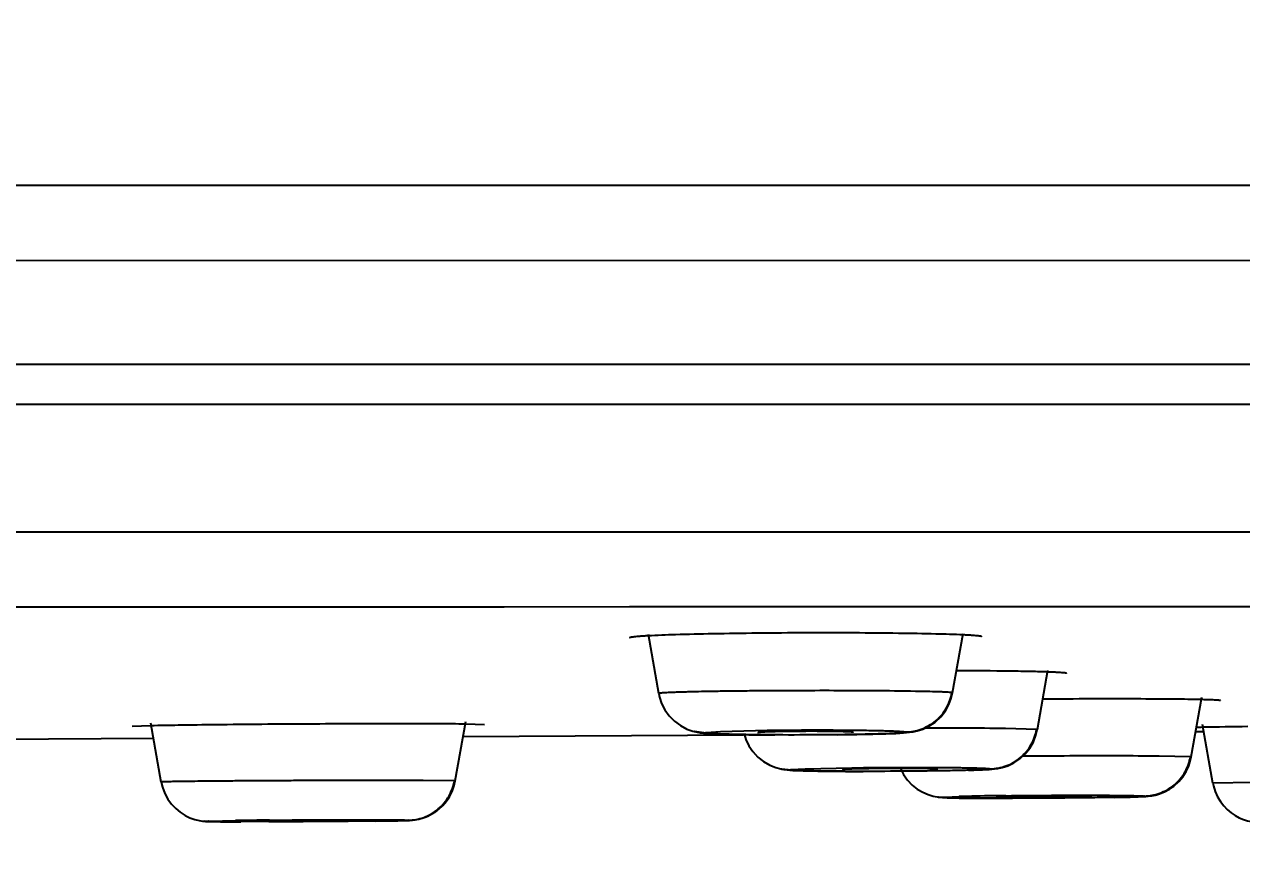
# Model space of a CAD drawing. Header units: millimetres. Extents: x 1236 to 1656, y -100 to 494.
# Drawn here: x 1386.213 to 1388.771, y 390.348 to 392.129 of the extents above; entities that cross this region are included whole.
import ezdxf

# ---------------------------------------------------------------- set-up
doc = ezdxf.new("R2010")
doc.units = ezdxf.units.MM
doc.header["$LTSCALE"] = 0.1
doc.layers.add('DIM', color=3, linetype='Continuous')
doc.styles.get("Standard").update_dxf_attribs({"font": 'arial.ttf'})
doc.dimstyles.new('ISO-25', dxfattribs={"dimtxt": 2.5, "dimasz": 2.5, "dimexe": 1.25, "dimexo": 0.625, "dimtad": 1, "dimlfac": 5, "dimtxsty": 'Standard', "dimcen": 2.5, "dimadec": 0, "dimazin": 0, "dimtfac": 1, "dimtmove": 0, "dimatfit": 3, "dimfxl": 0, "dimarcsym": 0})

# ---------------------------------------------------------------- blocks, each defined once
blk = doc.blocks.new('*D46')
at = {"layer": 'Defpoints', "color": 0}
for p in [(1353.4582, 391.7923), (1406.9365, 391.792), (1406.9365, 381.2448)]:
    blk.add_point(p, dxfattribs=at)
at = {"layer": 'DIM', "color": 0, "lineweight": -2}
for p, q in [((1353.4582, 391.1673), (1353.4582, 379.9948)), ((1406.9365, 391.167), (1406.9365, 379.9948)), ((1355.9582, 381.2448), (1404.4365, 381.2448))]:
    blk.add_line(p, q, dxfattribs=at)
at = {"layer": 'DIM', "color": 0}
for points in [[(1355.9582, 381.6614), (1355.9582, 380.8281), (1353.4582, 381.2448)], [(1404.4365, 381.6614), (1404.4365, 380.8281), (1406.9365, 381.2448)]]:
    blk.add_solid(points, dxfattribs=at)
at = {"layer": 'DIM', "color": 0, "insert": (1399.1948, 383.1462), "char_height": 2.5, "attachment_point": 5}
blk.add_mtext('267.5', dxfattribs=at)
blk = doc.blocks.new('*D55')
at = {"layer": 'Defpoints', "color": 0}
for p in [(1380.1973, 411.5298), (1432.6691, -43.8302), (1441.94, -43.8302)]:
    blk.add_point(p, dxfattribs=at)
at = {"layer": 'DIM', "color": 0, "lineweight": -2}
for p, q in [((1380.8223, 411.5298), (1443.19, 411.5298)), ((1441.94, 409.0298), (1441.94, -41.3302)), ((1433.2941, -43.8302), (1443.19, -43.8302))]:
    blk.add_line(p, q, dxfattribs=at)
at = {"layer": 'DIM', "color": 0}
for points in [[(1441.5233, 409.0298), (1442.3566, 409.0298), (1441.94, 411.5298)], [(1441.5233, -41.3302), (1442.3566, -41.3302), (1441.94, -43.8302)]]:
    blk.add_solid(points, dxfattribs=at)
at = {"layer": 'DIM', "color": 0, "insert": (1439.6762, 183.8498), "char_height": 2.5, "attachment_point": 5, "rotation": 90}
blk.add_mtext('(2280)', dxfattribs=at)

msp = doc.modelspace()

# ---------------------------------------------------------------- linework, layer by layer
for p, q in [((1390.09, 391.7902), (1380.1973, 391.7902)), ((1380.1973, 391.6337), (1389.8853, 391.6328)), ((1389.8708, 391.4143), (1380.1973, 391.4136)), ((1406.512, 391.3297), (1353.8824, 391.3297)), ((1380.1973, 391.0623), (1392.6474, 391.0623)), ((1384.6912, 390.9045), (1386.399, 390.9047)), ((1386.399, 390.9047), (1386.4197, 390.9047)), ((1386.4197, 390.9047), (1386.4399, 390.9047)), ((1386.4399, 390.9047), (1386.7094, 390.9047)), ((1386.7094, 390.9047), (1386.7354, 390.9047)), ((1386.7354, 390.9047), (1386.9095, 390.9047)), ((1386.9095, 390.9047), (1387.1804, 390.9047)), ((1387.1804, 390.9047), (1387.2213, 390.9047)), ((1387.2213, 390.9047), (1387.4851, 390.9048)), ((1387.4851, 390.9048), (1387.6004, 390.9048)), ((1387.6004, 390.9048), (1387.933, 390.9048)), ((1387.933, 390.9048), (1387.9669, 390.9048)), ((1387.9669, 390.9048), (1387.9868, 390.9048)), ((1387.9868, 390.9048), (1388.133, 390.9048)), ((1388.133, 390.9048), (1388.2253, 390.9048)), ((1388.2253, 390.9048), (1388.2563, 390.9049)), ((1388.2563, 390.9049), (1388.3993, 390.9049)), ((1388.3993, 390.9049), (1388.4563, 390.9049)), ((1388.4563, 390.9049), (1388.6299, 390.9049)), ((1388.6299, 390.9049), (1388.6503, 390.9049)), ((1388.6503, 390.9049), (1388.7273, 390.9049)), ((1388.7273, 390.9049), (1388.7682, 390.9049)), ((1388.7682, 390.9049), (1388.9196, 390.9049)), ((1387.5463, 390.7222), (1387.5244, 390.8461)), ((1388.1639, 390.7235), (1388.1859, 390.8483)), ((1387.485, 390.8391), (1387.4851, 390.8391)), ((1388.342, 390.6462), (1388.364, 390.7713)), ((1388.1612, 390.7123), (1388.1639, 390.7235)), ((1388.1639, 390.7235), (1388.1624, 390.724)), ((1388.1639, 390.7235), (1388.1639, 390.7235)), ((1388.6653, 390.5889), (1388.6874, 390.7142)), ((1386.4787, 390.6543), (1386.4396, 390.6526)), ((1386.5008, 390.5361), (1386.479, 390.6596)), ((1387.1185, 390.5384), (1387.1406, 390.6636)), ((1387.18, 390.6566), (1387.1407, 390.6579)), ((1387.6213, 390.6421), (1387.621, 390.6422)), ((1387.646, 390.6391), (1387.6213, 390.6421)), ((1387.6464, 390.6402), (1387.676, 390.6425)), ((1387.676, 390.6425), (1387.7744, 390.6449)), ((1388.3404, 390.6466), (1388.2751, 390.6486)), ((1388.3391, 390.6343), (1388.3419, 390.6462)), ((1388.3419, 390.6462), (1388.3404, 390.6466)), ((1388.6747, 390.6422), (1388.6919, 390.6423)), ((1388.7111, 390.5338), (1388.6893, 390.657)), ((1385.9179, 390.625), (1386.4846, 390.6282)), ((1387.135, 390.632), (1387.7244, 390.6354)), ((1388.6637, 390.5892), (1388.5982, 390.5905)), ((1387.854, 390.564), (1387.9523, 390.5661)), ((1388.6624, 390.5769), (1388.6653, 390.5889)), ((1388.6653, 390.5889), (1388.6637, 390.5892)), ((1387.1168, 390.5386), (1387.0512, 390.5393)), ((1387.8047, 390.5631), (1387.8041, 390.5632)), ((1387.8243, 390.5613), (1387.8047, 390.5631)), ((1387.8245, 390.5622), (1387.854, 390.564)), ((1387.1162, 390.5286), (1387.1184, 390.5384)), ((1387.1184, 390.5384), (1387.1168, 390.5386)), ((1388.7959, 390.535), (1388.7111, 390.5338)), ((1388.1341, 390.5044), (1388.1336, 390.5044)), ((1388.1478, 390.5035), (1388.1341, 390.5044)), ((1388.148, 390.5042), (1388.1773, 390.5056)), ((1388.5043, 390.5038), (1388.5165, 390.504)), ((1388.5792, 390.5069), (1388.5792, 390.5069)), ((1386.5924, 390.4536), (1386.592, 390.4536)), ((1386.6009, 390.4533), (1386.5924, 390.4536)), ((1386.601, 390.4537), (1386.5998, 390.4535)), ((1386.7267, 390.4525), (1386.6009, 390.4533)), ((1386.601, 390.4537), (1386.6571, 390.4551)), ((1386.6254, 390.4527), (1386.6376, 390.4526)), ((1386.6376, 390.4526), (1386.6517, 390.4525)), ((1386.6517, 390.4525), (1386.668, 390.4525)), ((1386.9513, 390.454), (1386.9738, 390.4543)), ((1386.9738, 390.4543), (1386.9867, 390.4545)), ((1386.9867, 390.4545), (1386.9979, 390.4548)), ((1386.9979, 390.4548), (1387.007, 390.455)), ((1387.0193, 390.4556), (1387.0206, 390.4557))]:
    msp.add_line(p, q)
for points in [[(1387.5463, 390.7222), (1387.548, 390.7145), (1387.5524, 390.7012), (1387.5591, 390.6879), (1387.5681, 390.6753), (1387.5793, 390.6639), (1387.5919, 390.6546), (1387.6054, 390.6475), (1387.6179, 390.643), (1387.621, 390.6422)], [(1388.1271, 390.6621), (1388.139, 390.6731), (1388.1487, 390.6855), (1388.1561, 390.6988), (1388.1612, 390.7123)], [(1387.6213, 390.6421), (1387.6242, 390.6414), (1387.633, 390.6398), (1387.6405, 390.6389), (1387.6472, 390.6383), (1387.6541, 390.6378), (1387.6621, 390.6374), (1387.6712, 390.637), (1387.6815, 390.6366)], [(1388.0234, 390.6375), (1388.0347, 390.6379), (1388.0445, 390.6384), (1388.053, 390.6388), (1388.0605, 390.6393), (1388.067, 390.6399), (1388.0735, 390.6406), (1388.0807, 390.6416), (1388.0895, 390.6435), (1388.1011, 390.6473), (1388.1141, 390.6534), (1388.1271, 390.6621)], [(1387.6815, 390.6366), (1387.6931, 390.6363), (1387.7059, 390.636)], [(1387.7059, 390.636), (1387.72, 390.6357), (1387.7355, 390.6355), (1387.7525, 390.6353), (1387.7708, 390.6351), (1387.7906, 390.635)], [(1387.7264, 390.6356), (1387.7296, 390.6254), (1387.7358, 390.6125), (1387.744, 390.6001), (1387.7545, 390.5887), (1387.7665, 390.579), (1387.7796, 390.5714)], [(1387.923, 390.6355), (1387.9433, 390.6357), (1387.9623, 390.636), (1387.9799, 390.6364), (1387.996, 390.6367)], [(1387.996, 390.6367), (1388.0105, 390.6371), (1388.0234, 390.6375)], [(1388.3051, 390.5848), (1388.3167, 390.5955), (1388.3263, 390.6076), (1388.3338, 390.6207), (1388.3391, 390.6343)], [(1387.7796, 390.5714), (1387.7922, 390.5663), (1387.8028, 390.5635), (1387.8041, 390.5632)], [(1388.0542, 390.5646), (1388.0543, 390.5643), (1388.0608, 390.5517), (1388.0691, 390.5401), (1388.0789, 390.5298), (1388.0897, 390.5213), (1388.1011, 390.5145), (1388.1123, 390.5096), (1388.1228, 390.5065), (1388.1315, 390.5048), (1388.1341, 390.5044)], [(1388.1976, 390.5608), (1388.2088, 390.5611), (1388.2186, 390.5615), (1388.227, 390.5618), (1388.2343, 390.5622), (1388.2406, 390.5626), (1388.2462, 390.563), (1388.252, 390.5636), (1388.2592, 390.5646), (1388.2681, 390.5665), (1388.2797, 390.5703), (1388.2925, 390.5764), (1388.3051, 390.5848)], [(1388.5792, 390.5069), (1388.5815, 390.5072), (1388.5894, 390.5088), (1388.5989, 390.5115), (1388.6093, 390.5157), (1388.6195, 390.5213), (1388.6296, 390.5284), (1388.639, 390.5371), (1388.6475, 390.5471), (1388.6546, 390.5583), (1388.6602, 390.5704), (1388.6641, 390.583), (1388.6653, 390.5889)], [(1388.6285, 390.5275), (1388.6397, 390.5378), (1388.6494, 390.55), (1388.6571, 390.5633), (1388.6624, 390.5769)], [(1387.8047, 390.5631), (1387.8091, 390.5624), (1387.8161, 390.5615), (1387.822, 390.5609), (1387.8279, 390.5606), (1387.8341, 390.5603), (1387.8413, 390.56), (1387.8495, 390.5597), (1387.8588, 390.5595), (1387.8693, 390.5593)], [(1387.8693, 390.5593), (1387.8808, 390.5591), (1387.8936, 390.5589)], [(1387.8936, 390.5589), (1387.9075, 390.5588), (1387.9227, 390.5586), (1387.9391, 390.5585), (1387.9567, 390.5585), (1387.9756, 390.5584)], [(1386.5008, 390.5361), (1386.5033, 390.5255), (1386.5082, 390.5123), (1386.5147, 390.5002), (1386.5225, 390.4895), (1386.5312, 390.4802), (1386.5407, 390.4724), (1386.5508, 390.466), (1386.561, 390.4611), (1386.5712, 390.4574), (1386.5804, 390.4552), (1386.5874, 390.4541), (1386.5924, 390.4536)], [(1387.0843, 390.4792), (1387.0923, 390.4867), (1387.0997, 390.4953), (1387.1063, 390.5053), (1387.1119, 390.5164), (1387.1162, 390.5286)], [(1387.0974, 390.4925), (1387.1049, 390.5029), (1387.1111, 390.5146), (1387.1159, 390.5277), (1387.1184, 390.5384)], [(1388.5165, 390.504), (1388.5275, 390.5043), (1388.5374, 390.5046), (1388.5463, 390.5048), (1388.5539, 390.5051), (1388.5602, 390.5054), (1388.5656, 390.5057), (1388.5701, 390.506), (1388.5752, 390.5064), (1388.5829, 390.5074), (1388.5924, 390.5095), (1388.6038, 390.5133), (1388.6163, 390.5194), (1388.6285, 390.5275)], [(1388.7111, 390.5338), (1388.7122, 390.5283), (1388.7158, 390.5163), (1388.7208, 390.5052), (1388.7268, 390.4951), (1388.7337, 390.4861)], [(1387.0271, 390.4559), (1387.0284, 390.456), (1387.0345, 390.4567), (1387.042, 390.4581), (1387.0511, 390.4607), (1387.061, 390.4645), (1387.0708, 390.4696), (1387.0805, 390.4761), (1387.0893, 390.4836), (1387.0974, 390.4925)], [(1388.1336, 390.5044), (1388.1373, 390.504), (1388.1426, 390.5035), (1388.1472, 390.5033), (1388.1521, 390.503), (1388.1574, 390.5029), (1388.1635, 390.5027), (1388.1703, 390.5025), (1388.178, 390.5024)], [(1388.178, 390.5024), (1388.1866, 390.5023), (1388.1962, 390.5022)], [(1388.1962, 390.5022), (1388.2068, 390.5021), (1388.2184, 390.502)], [(1388.2184, 390.502), (1388.2309, 390.5019), (1388.2444, 390.5019), (1388.2588, 390.5019), (1388.2739, 390.5018), (1388.2897, 390.5019)], [(1387.007, 390.455), (1387.0109, 390.4551), (1387.0143, 390.4552), (1387.0173, 390.4553), (1387.02, 390.4554), (1387.0224, 390.4555), (1387.0252, 390.4557), (1387.0288, 390.456), (1387.0336, 390.4566), (1387.0407, 390.4579), (1387.049, 390.46), (1387.0578, 390.4632), (1387.0669, 390.4675), (1387.0758, 390.4728), (1387.0843, 390.4792)], [(1388.7337, 390.4861), (1388.7412, 390.4782), (1388.7492, 390.4715), (1388.7575, 390.4658), (1388.7662, 390.4611), (1388.7749, 390.4574), (1388.7837, 390.4546), (1388.7917, 390.4528), (1388.7984, 390.4518), (1388.8035, 390.4513), (1388.8064, 390.4512), (1388.8069, 390.4512)], [(1386.592, 390.4536), (1386.5945, 390.4534), (1386.5978, 390.4532), (1386.6007, 390.4531), (1386.6038, 390.453), (1386.6071, 390.453), (1386.611, 390.4529), (1386.6153, 390.4528), (1386.6254, 390.4527)]]:
    msp.add_lwpolyline(points)
for centre, radius, start, end in [((1387.965, 383.7938), 6.934, 88.90731, 89.63621), ((1388.105, 372.3659), 18.2836, 89.74333, 89.99697), ((1388.1559, 381.7611), 8.8882, 89.23161, 89.80031), ((1388.781, 385.4217), 5.2302, 91.0057, 91.1533), ((1389.0096, 371.0292), 19.6246, 90.65715, 90.93549), ((1388.472, 361.7934), 28.7975, 89.92433, 90.32027), ((1388.5008, 378.2194), 12.3715, 89.54876, 89.95739), ((1386.9771, 370.7523), 19.7872, 89.78543, 90.04094), ((1388.2613, 387.6094), 2.8973, 91.1283, 91.661), ((1388.3592, 382.8416), 7.6662, 90.62607, 91.1586), ((1386.8331, 378.2334), 12.2229, 90.49166, 90.82528)]:
    msp.add_arc(centre, radius, start, end)
for points, knots in [([(1388.1865, 390.8454), (1388.1672, 390.8463), (1388.1217, 390.8476), (1388.045, 390.8489), (1387.9538, 390.8496), (1387.855, 390.8497), (1387.7563, 390.8491), (1387.6651, 390.8478), (1387.5884, 390.8461), (1387.5429, 390.8444), (1387.5237, 390.8434)], [0, 0, 0, 0, 0.087256, 0.206004, 0.347214, 0.500097, 0.65297, 0.794152, 0.912847, 1, 1, 1, 1]), ([(1387.5237, 390.8434), (1387.5207, 390.8432), (1387.5151, 390.8429), (1387.5072, 390.8424), (1387.5006, 390.8419), (1387.4951, 390.8413), (1387.4909, 390.8408), (1387.4877, 390.8403), (1387.4861, 390.8399), (1387.485, 390.8394), (1387.4851, 390.8391)], [0, 0, 0, 0, 0.230461, 0.431591, 0.602616, 0.743179, 0.853024, 0.931978, 0.98017, 1, 1, 1, 1]), ([(1388.2253, 390.8414), (1388.2254, 390.8416), (1388.2247, 390.8419), (1388.224, 390.8422), (1388.2223, 390.8426), (1388.2195, 390.843), (1388.2153, 390.8435), (1388.2098, 390.844), (1388.203, 390.8445), (1388.1952, 390.845), (1388.1895, 390.8453), (1388.1865, 390.8454)], [0, 0, 0, 0, 0.019289, 0.03937, 0.067087, 0.14577, 0.255523, 0.396172, 0.567461, 0.769004, 1, 1, 1, 1]), ([(1388.3645, 390.7674), (1388.3528, 390.7678), (1388.3262, 390.7685), (1388.2621, 390.7696), (1388.2098, 390.7699), (1388.1723, 390.77)], [0, 0, 0, 0, 0.182687, 0.415538, 1, 1, 1, 1]), ([(1388.4034, 390.7643), (1388.4034, 390.7644), (1388.4032, 390.7646), (1388.4025, 390.7649), (1388.4006, 390.7653), (1388.3976, 390.7656), (1388.3933, 390.766), (1388.3878, 390.7664), (1388.3811, 390.7667), (1388.3732, 390.7671), (1388.3675, 390.7673), (1388.3645, 390.7674)], [0, 0, 0, 0, 0.006134, 0.018471, 0.065942, 0.144651, 0.254548, 0.395401, 0.566925, 0.768728, 1, 1, 1, 1]), ([(1388.009, 390.7277), (1387.9841, 390.7279), (1387.9326, 390.7282), (1387.8678, 390.7282), (1387.8146, 390.728), (1387.7754, 390.7278), (1387.7375, 390.7275), (1387.7015, 390.7271), (1387.6681, 390.7267), (1387.6377, 390.7262), (1387.6147, 390.7257), (1387.5983, 390.7252), (1387.5877, 390.7249), (1387.5782, 390.7246), (1387.57, 390.7243), (1387.563, 390.7239), (1387.5572, 390.7236), (1387.5526, 390.7233), (1387.5496, 390.723), (1387.5479, 390.7227), (1387.547, 390.7226), (1387.5466, 390.7224), (1387.5463, 390.7223), (1387.5463, 390.7222)], [0, 0, 0, 0, 0.161182, 0.333688, 0.420468, 0.505673, 0.587988, 0.666111, 0.738778, 0.804764, 0.862606, 0.888044, 0.911027, 0.931474, 0.949327, 0.964549, 0.977107, 0.98696, 0.994061, 0.996568, 0.998377, 0.999497, 1, 1, 1, 1]), ([(1388.0648, 390.6414), (1388.0759, 390.6414), (1388.0991, 390.6455), (1388.1299, 390.6633), (1388.1525, 390.6908), (1388.1605, 390.713), (1388.1624, 390.724)], [0, 0, 0, 0, 0.24177, 0.499316, 0.757275, 1, 1, 1, 1]), ([(1388.1624, 390.724), (1388.1614, 390.7242), (1388.1589, 390.7244), (1388.1543, 390.7248), (1388.1482, 390.7251), (1388.1372, 390.7256), (1388.1201, 390.7261), (1388.1054, 390.7264), (1388.0972, 390.7266)], [0, 0, 0, 0, 0.046266, 0.116667, 0.210384, 0.326578, 0.623178, 1, 1, 1, 1]), ([(1388.6877, 390.7094), (1388.6682, 390.7098), (1388.6223, 390.7104), (1388.5448, 390.7108), (1388.4528, 390.7108), (1388.3873, 390.7105), (1388.3533, 390.7103)], [0, 0, 0, 0, 0.17466, 0.41235, 0.694754, 1, 1, 1, 1]), ([(1388.7268, 390.7072), (1388.7268, 390.7073), (1388.7266, 390.7075), (1388.7262, 390.7076), (1388.7254, 390.7077), (1388.7238, 390.7079), (1388.7209, 390.7082), (1388.7166, 390.7084), (1388.7111, 390.7087), (1388.7043, 390.7089), (1388.6964, 390.7091), (1388.6907, 390.7093), (1388.6877, 390.7094)], [0, 0, 0, 0, 0.005075, 0.017092, 0.036867, 0.0645, 0.143345, 0.253461, 0.394571, 0.56637, 0.768452, 1, 1, 1, 1]), ([(1387.1407, 390.6579), (1387.1214, 390.6581), (1387.0759, 390.6584), (1386.9655, 390.6586), (1386.8096, 390.6581), (1386.6538, 390.6569), (1386.5435, 390.6555), (1386.498, 390.6548), (1386.4787, 390.6543)], [0, 0, 0, 0, 0.087441, 0.206237, 0.500114, 0.793928, 0.91266, 1, 1, 1, 1]), ([(1387.9547, 390.6407), (1387.9543, 390.6408), (1387.9531, 390.641), (1387.951, 390.6412), (1387.948, 390.6414), (1387.9424, 390.6417), (1387.9333, 390.642), (1387.9147, 390.6424), (1387.8869, 390.6427), (1387.8572, 390.6427), (1387.8323, 390.6425), (1387.8144, 390.6423), (1387.798, 390.6421), (1387.7856, 390.6418), (1387.7768, 390.6415), (1387.7713, 390.6413), (1387.7665, 390.6411), (1387.7625, 390.6408), (1387.7594, 390.6406), (1387.7573, 390.6404), (1387.7561, 390.6402), (1387.7555, 390.6401), (1387.7552, 390.64), (1387.755, 390.6399), (1387.755, 390.6399)], [0, 0, 0, 0, 0.006241, 0.016974, 0.032073, 0.051394, 0.102094, 0.16735, 0.331134, 0.519233, 0.61389, 0.704405, 0.787404, 0.85986, 0.891347, 0.919262, 0.9433, 0.963234, 0.978951, 0.990346, 0.994394, 0.997333, 0.999169, 1, 1, 1, 1]), ([(1387.7744, 390.6449), (1387.7901, 390.6451), (1387.8221, 390.6454), (1387.8702, 390.6456), (1387.9174, 390.6455), (1387.9614, 390.6452), (1387.9996, 390.6446), (1388.0267, 390.6439), (1388.044, 390.6432), (1388.0531, 390.6427), (1388.0598, 390.6421), (1388.0634, 390.6417), (1388.0648, 390.6414)], [0, 0, 0, 0, 0.162054, 0.330587, 0.496253, 0.650171, 0.784298, 0.890659, 0.93102, 0.962435, 0.985291, 1, 1, 1, 1]), ([(1388.0648, 390.6414), (1388.065, 390.6414), (1388.0652, 390.6413), (1388.0655, 390.6412), (1388.0658, 390.641), (1388.0658, 390.6408), (1388.0656, 390.6407), (1388.0652, 390.6405), (1388.0648, 390.6404), (1388.0645, 390.6403)], [0, 0, 0, 0, 0.18232, 0.312902, 0.396322, 0.449148, 0.516466, 0.627262, 1, 1, 1, 1]), ([(1388.243, 390.564), (1388.2541, 390.5641), (1388.2772, 390.5682), (1388.308, 390.586), (1388.3306, 390.6135), (1388.3385, 390.6356), (1388.3404, 390.6466)], [0, 0, 0, 0, 0.241766, 0.499274, 0.75722, 1, 1, 1, 1]), ([(1387.646, 390.6391), (1387.6459, 390.6391), (1387.6456, 390.6392), (1387.6453, 390.6394), (1387.6451, 390.6395), (1387.645, 390.6397), (1387.6452, 390.6398), (1387.6456, 390.64), (1387.646, 390.6401), (1387.6464, 390.6402)], [0, 0, 0, 0, 0.182203, 0.312839, 0.396299, 0.449119, 0.516458, 0.62721, 1, 1, 1, 1]), ([(1387.771, 390.6352), (1387.7551, 390.6353), (1387.7324, 390.6356), (1387.7038, 390.6361), (1387.6861, 390.6366), (1387.6715, 390.6371), (1387.6602, 390.6377), (1387.652, 390.6383), (1387.6477, 390.6388), (1387.646, 390.6391)], [0, 0, 0, 0, 0.38025, 0.544578, 0.687141, 0.804525, 0.894962, 0.959615, 1, 1, 1, 1]), ([(1387.755, 390.6399), (1387.755, 390.6398), (1387.7551, 390.6397), (1387.7552, 390.6397), (1387.7553, 390.6397)], [0, 0, 0, 0, 0.139595, 1, 1, 1, 1]), ([(1388.0645, 390.6403), (1388.0629, 390.64), (1388.059, 390.6396), (1388.052, 390.639), (1388.0425, 390.6384), (1388.0248, 390.6376), (1387.9971, 390.6368), (1387.9584, 390.6359), (1387.9141, 390.6354), (1387.851, 390.6349), (1387.8029, 390.6349), (1387.771, 390.6352)], [0, 0, 0, 0, 0.015908, 0.0398, 0.072101, 0.113219, 0.220732, 0.355321, 0.508882, 0.673467, 1, 1, 1, 1]), ([(1387.955, 390.6405), (1387.955, 390.6405), (1387.9549, 390.6406), (1387.9548, 390.6406), (1387.9547, 390.6407)], [0, 0, 0, 0, 0.139525, 1, 1, 1, 1]), ([(1388.1326, 390.5632), (1388.1322, 390.5633), (1388.1311, 390.5635), (1388.1289, 390.5636), (1388.1258, 390.5638), (1388.1201, 390.564), (1388.1111, 390.5642), (1388.0982, 390.5644), (1388.0829, 390.5646), (1388.0658, 390.5646), (1388.0475, 390.5646), (1388.0287, 390.5646), (1388.0101, 390.5644), (1387.9922, 390.5642), (1387.9782, 390.564), (1387.9679, 390.5638), (1387.961, 390.5636), (1387.9547, 390.5635), (1387.9492, 390.5633), (1387.9444, 390.5631), (1387.9405, 390.5629), (1387.9377, 390.5628), (1387.9359, 390.5626), (1387.9349, 390.5626), (1387.9341, 390.5625), (1387.9335, 390.5624), (1387.9332, 390.5623), (1387.933, 390.5622), (1387.933, 390.5622)], [0, 0, 0, 0, 0.006446, 0.01739, 0.032691, 0.052199, 0.10321, 0.168682, 0.246048, 0.332625, 0.425281, 0.520576, 0.615077, 0.705406, 0.788205, 0.825812, 0.860467, 0.891864, 0.919697, 0.94366, 0.963529, 0.979189, 0.985406, 0.990532, 0.994553, 0.997462, 0.999257, 1, 1, 1, 1]), ([(1387.9523, 390.5661), (1387.9843, 390.5665), (1388.0323, 390.5669), (1388.0953, 390.5669), (1388.1393, 390.5667), (1388.1775, 390.5664), (1388.2047, 390.5659), (1388.222, 390.5654), (1388.2312, 390.565), (1388.2379, 390.5646), (1388.2415, 390.5642), (1388.243, 390.564)], [0, 0, 0, 0, 0.330213, 0.495792, 0.649693, 0.783871, 0.890346, 0.930783, 0.962281, 0.985222, 1, 1, 1, 1]), ([(1388.5664, 390.5066), (1388.5775, 390.5067), (1388.6006, 390.5108), (1388.6313, 390.5286), (1388.6539, 390.5561), (1388.6618, 390.5782), (1388.6637, 390.5892)], [0, 0, 0, 0, 0.241765, 0.499239, 0.757171, 1, 1, 1, 1]), ([(1386.9629, 390.5394), (1386.9381, 390.5394), (1386.8867, 390.5393), (1386.8219, 390.5392), (1386.7688, 390.5389), (1386.7297, 390.5387), (1386.6919, 390.5385), (1386.656, 390.5383), (1386.6226, 390.538), (1386.5923, 390.5378), (1386.5693, 390.5375), (1386.5529, 390.5373), (1386.5423, 390.5372), (1386.5329, 390.537), (1386.5246, 390.5369), (1386.5176, 390.5368), (1386.5125, 390.5366), (1386.509, 390.5366), (1386.5069, 390.5365), (1386.5051, 390.5364), (1386.5036, 390.5364), (1386.5025, 390.5363), (1386.5016, 390.5362), (1386.5011, 390.5362), (1386.5009, 390.5361), (1386.5008, 390.5361), (1386.5008, 390.5361)], [0, 0, 0, 0, 0.161269, 0.333779, 0.42054, 0.505713, 0.58799, 0.666076, 0.738711, 0.804678, 0.862533, 0.887984, 0.910984, 0.93145, 0.949324, 0.96457, 0.977153, 0.982433, 0.987032, 0.990943, 0.99416, 0.996678, 0.99849, 0.999593, 0.999881, 1, 1, 1, 1]), ([(1387.8243, 390.5613), (1387.8241, 390.5613), (1387.8238, 390.5614), (1387.8235, 390.5615), (1387.8233, 390.5616), (1387.8232, 390.5618), (1387.8234, 390.5619), (1387.8238, 390.562), (1387.8242, 390.5621), (1387.8245, 390.5622)], [0, 0, 0, 0, 0.191284, 0.327295, 0.411059, 0.456045, 0.515324, 0.622846, 1, 1, 1, 1]), ([(1387.9495, 390.5585), (1387.9336, 390.5586), (1387.9109, 390.5587), (1387.8822, 390.5591), (1387.8645, 390.5594), (1387.8499, 390.5598), (1387.8385, 390.5602), (1387.8303, 390.5607), (1387.826, 390.5611), (1387.8243, 390.5613)], [0, 0, 0, 0, 0.37988, 0.544125, 0.686675, 0.804115, 0.894666, 0.959471, 1, 1, 1, 1]), ([(1387.933, 390.5622), (1387.933, 390.5621), (1387.9332, 390.562), (1387.9333, 390.562), (1387.9334, 390.562)], [0, 0, 0, 0, 0.304808, 1, 1, 1, 1]), ([(1388.2427, 390.5632), (1388.2412, 390.563), (1388.2373, 390.5626), (1388.2303, 390.5621), (1388.2209, 390.5616), (1388.2032, 390.561), (1388.1756, 390.5602), (1388.1369, 390.5595), (1388.0926, 390.559), (1388.0295, 390.5585), (1387.9815, 390.5584), (1387.9495, 390.5585)], [0, 0, 0, 0, 0.015735, 0.039484, 0.071668, 0.112694, 0.220092, 0.354655, 0.508274, 0.672997, 1, 1, 1, 1]), ([(1388.133, 390.5631), (1388.133, 390.5631), (1388.1328, 390.5632), (1388.1327, 390.5632), (1388.1326, 390.5632)], [0, 0, 0, 0, 0.304222, 1, 1, 1, 1]), ([(1388.243, 390.564), (1388.2431, 390.564), (1388.2434, 390.564), (1388.2437, 390.5638), (1388.2439, 390.5638), (1388.244, 390.5636), (1388.2439, 390.5635), (1388.2434, 390.5633), (1388.243, 390.5632), (1388.2427, 390.5632)], [0, 0, 0, 0, 0.191406, 0.327355, 0.411071, 0.456068, 0.515324, 0.622898, 1, 1, 1, 1]), ([(1387.0195, 390.4559), (1387.0306, 390.456), (1387.0537, 390.4601), (1387.0844, 390.4779), (1387.107, 390.5054), (1387.1149, 390.5276), (1387.1168, 390.5386)], [0, 0, 0, 0, 0.24175, 0.499213, 0.757148, 1, 1, 1, 1]), ([(1388.1478, 390.5036), (1388.1476, 390.5036), (1388.1474, 390.5036), (1388.147, 390.5037), (1388.1468, 390.5037), (1388.1467, 390.5039), (1388.1469, 390.504), (1388.1473, 390.5041), (1388.1477, 390.5041), (1388.148, 390.5042)], [0, 0, 0, 0, 0.200556, 0.34256, 0.427812, 0.465247, 0.515808, 0.619801, 1, 1, 1, 1]), ([(1388.2733, 390.5019), (1388.2574, 390.5019), (1388.2287, 390.5019), (1388.1951, 390.5022), (1388.1735, 390.5025), (1388.1621, 390.5028), (1388.1539, 390.5031), (1388.1495, 390.5034), (1388.1478, 390.5036)], [0, 0, 0, 0, 0.379472, 0.68615, 0.803644, 0.894317, 0.95929, 1, 1, 1, 1]), ([(1388.4559, 390.5058), (1388.4554, 390.5058), (1388.4543, 390.5059), (1388.4507, 390.5061), (1388.4442, 390.5062), (1388.4341, 390.5064), (1388.4212, 390.5065), (1388.4059, 390.5066), (1388.3888, 390.5066), (1388.3705, 390.5065), (1388.3517, 390.5064), (1388.3331, 390.5063), (1388.3154, 390.5061), (1388.3014, 390.5059), (1388.2911, 390.5057), (1388.2842, 390.5056), (1388.278, 390.5055), (1388.2725, 390.5053), (1388.2677, 390.5052), (1388.2638, 390.505), (1388.261, 390.5049), (1388.2592, 390.5048), (1388.2582, 390.5047), (1388.2574, 390.5047), (1388.2568, 390.5046), (1388.2565, 390.5045), (1388.2563, 390.5045), (1388.2563, 390.5045)], [0, 0, 0, 0, 0.006664, 0.017824, 0.053023, 0.104342, 0.170026, 0.247509, 0.334114, 0.42672, 0.521902, 0.616241, 0.706377, 0.788973, 0.82648, 0.861039, 0.892345, 0.920094, 0.943983, 0.963789, 0.979394, 0.985586, 0.990688, 0.994687, 0.99757, 0.999331, 1, 1, 1, 1]), ([(1388.2563, 390.5045), (1388.2563, 390.5044), (1388.2565, 390.5044), (1388.2566, 390.5044), (1388.2567, 390.5043)], [0, 0, 0, 0, 0.279023, 1, 1, 1, 1]), ([(1388.5662, 390.506), (1388.5647, 390.5058), (1388.5609, 390.5056), (1388.55, 390.505), (1388.53, 390.5044), (1388.4993, 390.5037), (1388.4607, 390.5031), (1388.4165, 390.5026), (1388.3534, 390.502), (1388.3053, 390.5019), (1388.2733, 390.5019)], [0, 0, 0, 0, 0.015572, 0.039186, 0.112191, 0.219475, 0.354008, 0.507681, 0.672536, 1, 1, 1, 1]), ([(1388.2755, 390.5073), (1388.3074, 390.5077), (1388.3555, 390.5081), (1388.4185, 390.5083), (1388.4624, 390.5083), (1388.5007, 390.5081), (1388.5311, 390.5078), (1388.5506, 390.5074), (1388.5613, 390.507), (1388.565, 390.5068), (1388.5664, 390.5066)], [0, 0, 0, 0, 0.329822, 0.495306, 0.649184, 0.78341, 0.889999, 0.962103, 0.985136, 1, 1, 1, 1]), ([(1388.4563, 390.5056), (1388.4563, 390.5057), (1388.4561, 390.5057), (1388.456, 390.5057), (1388.4559, 390.5058)], [0, 0, 0, 0, 0.278037, 1, 1, 1, 1]), ([(1388.5664, 390.5066), (1388.5666, 390.5066), (1388.5669, 390.5066), (1388.5672, 390.5065), (1388.5674, 390.5064), (1388.5675, 390.5063), (1388.5673, 390.5062), (1388.567, 390.5061), (1388.5665, 390.506), (1388.5662, 390.506)], [0, 0, 0, 0, 0.200681, 0.342617, 0.427812, 0.465264, 0.515802, 0.619851, 1, 1, 1, 1]), ([(1386.909, 390.4552), (1386.9078, 390.4553), (1386.9042, 390.4554), (1386.8972, 390.4555), (1386.887, 390.4556), (1386.8683, 390.4557), (1386.8468, 390.4556), (1386.8234, 390.4556), (1386.8046, 390.4555), (1386.7861, 390.4553), (1386.7683, 390.4552), (1386.7544, 390.455), (1386.7441, 390.4549), (1386.7373, 390.4548), (1386.7311, 390.4547), (1386.7256, 390.4546), (1386.7208, 390.4545), (1386.7169, 390.4544), (1386.7141, 390.4544), (1386.7123, 390.4543), (1386.7113, 390.4542), (1386.7106, 390.4542), (1386.7099, 390.4542), (1386.7097, 390.4541), (1386.7094, 390.4541), (1386.7094, 390.4541)], [0, 0, 0, 0, 0.018245, 0.053809, 0.105411, 0.171286, 0.335498, 0.428051, 0.523121, 0.617303, 0.707256, 0.789658, 0.82707, 0.861537, 0.892758, 0.920429, 0.94425, 0.963997, 0.979553, 0.985724, 0.990806, 0.994785, 0.997649, 0.999385, 1, 1, 1, 1]), ([(1386.7094, 390.4541), (1386.7094, 390.454), (1386.7097, 390.454), (1386.7098, 390.454), (1386.7099, 390.454)], [0, 0, 0, 0, 0.261364, 1, 1, 1, 1]), ([(1387.0193, 390.4556), (1387.0156, 390.4553), (1387.0047, 390.455), (1386.9833, 390.4545), (1386.9526, 390.454), (1386.9141, 390.4536), (1386.8699, 390.4532), (1386.8068, 390.4527), (1386.7587, 390.4525), (1386.7267, 390.4525)], [0, 0, 0, 0, 0.038912, 0.111725, 0.218898, 0.353401, 0.507121, 0.6721, 1, 1, 1, 1]), ([(1386.7282, 390.4559), (1386.7602, 390.4562), (1386.8082, 390.4565), (1386.8712, 390.4567), (1386.9152, 390.4568), (1386.9536, 390.4568), (1386.984, 390.4566), (1387.005, 390.4564), (1387.0158, 390.4562), (1387.0195, 390.4559)], [0, 0, 0, 0, 0.329437, 0.494824, 0.648675, 0.782944, 0.889643, 0.961914, 1, 1, 1, 1]), ([(1386.9094, 390.4551), (1386.9094, 390.4552), (1386.9092, 390.4552), (1386.9091, 390.4552), (1386.909, 390.4552)], [0, 0, 0, 0, 0.260327, 1, 1, 1, 1])]:
    msp.add_open_spline(points, degree=3, knots=knots)

# ---------------------------------------------------------------- dimensions: what is measured, and where the dimension line sits
at = {"layer": 'DIM'}
dim = msp.add_linear_dim(base=(1441.94, -43.8302), p1=(1380.1973, 411.5298), p2=(1432.6691, -43.8302), angle=90, text='(2280)', dimstyle='ISO-25', dxfattribs=at)
dim.commit()
dim.dimension.update_dxf_attribs({"geometry": '*D55', "text_midpoint": (1439.6762, 183.8498)})
dim = msp.add_linear_dim(base=(1406.9365, 381.2448), p1=(1353.4582, 391.7923), p2=(1406.9365, 391.792), text='267.5', dimstyle='ISO-25', dxfattribs=at)
dim.commit()
dim.dimension.update_dxf_attribs({"geometry": '*D46', "text_midpoint": (1399.1948, 381.2448), "dimtype": 160})

doc.saveas('drawing.dxf')
